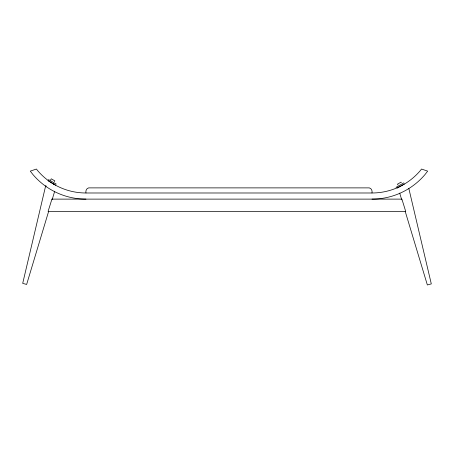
<?xml version="1.0" encoding="UTF-8"?>
<svg xmlns="http://www.w3.org/2000/svg" width="454" height="454" viewBox="0 0 454 454"><rect width="100%" height="100%" fill="white"/><g stroke="black" fill="none" stroke-linecap="round" stroke-linejoin="round"><path stroke-width="0.68" d="M45.65 185.885L22.7 283.375L26.644 284.431L48.606 211.49M52.261 199.334L54.701 191.23M50.559 180.045L51.268 178.814L54.809 180.857L54.355 181.645M396.019 187.349L403.822 182.888M397.108 188.138L404.435 183.949M88.649 187.933C86.373 188.325 85.522 190.958 85.976 192.99L371.974 192.99A63.373 63.373 0 0 0 420.359 170.551L421.528 169.041L427.657 171.13L425.035 174.512A69.49 69.49 0 0 1 371.996 199.119M89.041 187.882L368.909 187.882M369.295 187.933C371.571 188.325 372.428 190.958 371.974 192.99M45.82 185.93L46.308 186.061M48.476 179.563L56.245 184.086M47.988 180.698L48.34 180.902M53.175 183.688L54.469 184.438M48.674 181.129L55.632 185.147M401.285 182.582L401.03 182.139L397.488 184.182L397.942 184.971M399.702 193.109L401.739 199.862M405.195 211.343L427.356 284.959L431.3 283.903L408.833 188.472M85.954 199.119A69.49 69.49 0 0 1 32.909 174.512L30.293 171.13L36.422 169.041L37.591 170.551A63.373 63.373 0 0 0 85.976 192.99M51.932 199.119L48.09 211.377L405.694 211.377L401.904 199.119L51.932 199.119"/></g></svg>
